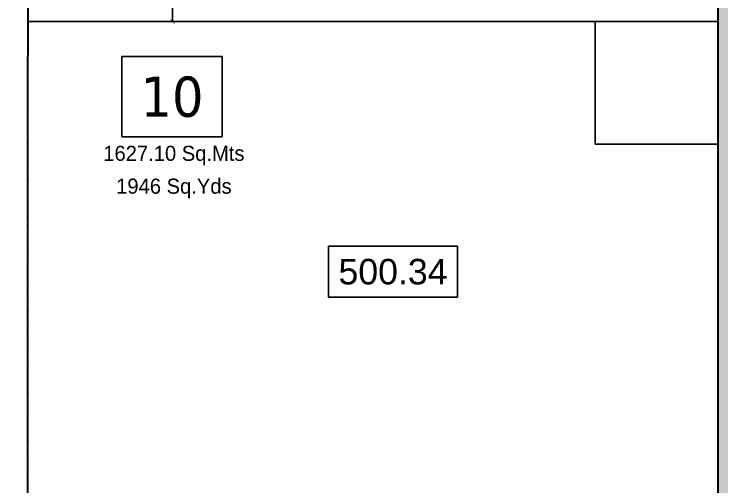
# Model space of a CAD drawing. Header units: millimetres. Extents: x -176651 to 424033, y -469666 to 486614.
# Drawn here: x 172493 to 207684, y 176793 to 200284 of the extents above; entities that cross this region are included whole.
import ezdxf

# ---------------------------------------------------------------- set-up
doc = ezdxf.new("R2010")
doc.units = ezdxf.units.MM
doc.header["$PDMODE"] = 35
doc.header["$PDSIZE"] = 0.1
doc.linetypes.add('HIDDEN', pattern=[9.525, 6.35, -3.175])
doc.linetypes.add('Site boundary$0$DASHDOT', pattern=[25.4, 12.7, -6.35, 0, -6.35])
doc.layers.get('Defpoints').update_dxf_attribs({"color": 252})
for name, color, linetype in [('ad-Dimension', 4, 'Continuous'), ('ad-Parking', 2, 'Continuous'), ('ad-Plinth', 8, 'Continuous'), ('ad-Plot Areas-Sq.Mts', 7, 'Continuous'), ('ad-Plot Areas-Sq.Yds', 7, 'Continuous'), ('ad-Plot Numbers', 7, 'Continuous'), ('ad-Road', 8, 'Continuous'), ('ad-Road Hatch', 8, 'Continuous'), ('ad-Verandah', 33, 'Continuous'), ('Site Levels$0$ad-Lvl-Lawn', 3, 'Continuous')]:
    doc.layers.add(name, color=color, linetype=linetype)
doc.layers.add('ad-Plot Boundary', color=6, linetype='Continuous', true_color=0xff00ff)
doc.layers.add('Site boundary$0$ad-Site Boundary', color=1, linetype='Site boundary$0$DASHDOT', lineweight=35, true_color=0xff0000)
doc.styles.add('$0$grid_text', font='verdana.ttf', dxfattribs={"width": 0.9})
doc.styles.add('MtX_Century_Gothic', font='GOTHIC.TTF')
doc.styles.add('Site Levels$0$Sections_The woods Site plan_Entrances$0$Standard', font='arial.ttf')
doc.styles.get("Standard").update_dxf_attribs({"font": 'arial.ttf'})
doc.dimstyles.new('Copy of A-100-DIM-INT (MM-FT)', dxfattribs={"dimscale": 500, "dimtxt": 2.4, "dimasz": 1, "dimexe": 0, "dimexo": 0, "dimgap": 1, "dimtad": 0, "dimdec": 0, "dimlfac": 0.03937, "dimdsep": 46, "dimlunit": 3, "dimtxsty": 'Standard', "dimblk": 'ARCHTICK', "dimcen": 0.025, "dimclrd": 256, "dimclre": 256, "dimclrt": 256, "dimazin": 2, "dimtfac": 1, "dimtdec": 0, "dimtix": 1, "dimtmove": 2, "dimatfit": 3, "dimldrblk": 'ARCHTICK', "dimfxl": 1, "dimtolj": 1, "dimtzin": 0, "dimarcsym": 0})

# ---------------------------------------------------------------- blocks, each defined once
blk = doc.blocks.new('Site boundary')
at = {"layer": 'Site boundary$0$ad-Site Boundary', "ltscale": 1.5}
blk.add_lwpolyline([(173219, 273437), (173109, 119497), (138698, 124061), (22116, 139516)], dxfattribs=at)
blk = doc.blocks.new('A$C4fb60e89')
at = {"layer": 'ad-Road Hatch', "ltscale": 5, "transparency": 33554687}
h = blk.add_hatch(dxfattribs=at)
h.set_pattern_fill('AR-HBONE', color=256, scale=15)
h.set_pattern_definition([(45, (-193247.7, -428758.8), (0, 2155.2615), [4572, -1524]), (135, (-192170.1, -427681.1), (2e-13, 2155.2615), [4572, -1524])])
h.paths.add_polyline_path([(175594, -250241), (169178, -249341), (167473, -249057), (167473, -138694), (101313, -138694), (101313, -199954), (101308, -237995), (101040, -268291), (101008, -280968), (101066, -293684), (101243, -311127), (100910, -319344), (100949, -333937), (100669, -366960), (100727, -390983), (100669, -404586), (100538, -420418), (100467, -428759), (92426, -427265), (92163, -427209), (92163, -321454), (24803, -321454), (24803, -412961), (15653, -411029), (15654, -321452), (-19535, -321452), (-34427, -319477), (-65207, -315395), (-171770, -301268), (-185854, -298333), (-193248, -296832), (-193244, -292908), (-191914, -285219), (-191839, -284679), (-183397, -286393), (-169723, -289243), (-53141, -304698), (-18730, -309262), (15653, -309262), (15653, 703), (24803, 1115), (24803, -129544), (92163, -129544), (92163, 15133), (101313, 17713), (101313, -129544), (167473, -129544), (167473, 35552), (175738, 37855), (175849, 28595), (175836, 25947), (175777, 14040), (175855, 2316), (175660, -18036), (175731, -34039), (175718, -46839), (175673, -63402), (175816, -82072), (175542, -106356), (175490, -124641), (175575, -145019), (175731, -168892), (175797, -181269), (175797, -192667), (175744, -208200), (175829, -223277), (175888, -234871)])
h.paths.add_polyline_path([(24803, -309264), (92163, -309264), (92163, -138694), (24803, -138694)], flags=16)
at = {"layer": 'ad-Road', "ltscale": 5}
blk.add_lwpolyline([(-169723, -289243), (-53141, -304698), (-18730, -309262), (15653, -309262), (15653, 703)], dxfattribs=at)
blk = doc.blocks.new('A$Cbbea0351')
at = {"layer": 'ad-Plot Numbers', "linetype": 'Continuous', "insert": (-187236, -270449), "char_height": 2000, "width": 2981.72, "attachment_point": 5, "style": '$0$grid_text', "bg_fill": 18, "box_fill_scale": 1.5, "bg_fill_color": 257, "bg_fill_transparency": 0}
blk.add_mtext('10', dxfattribs=at)
at = {"layer": 'ad-Plot Areas-Sq.Mts', "linetype": 'Continuous', "insert": (-187141, -273359), "char_height": 750, "width": 9668.74, "attachment_point": 5, "style": 'MtX_Century_Gothic', "bg_fill": 2}
blk.add_mtext('1627.10 Sq.Mts', dxfattribs=at)
at = {"layer": 'ad-Plot Areas-Sq.Yds', "linetype": 'Continuous', "insert": (-187141, -274991), "char_height": 750, "width": 9668.74, "attachment_point": 5, "style": 'MtX_Century_Gothic', "bg_fill": 2}
blk.add_mtext('1946 Sq.Yds', dxfattribs=at)
blk = doc.blocks.new('zw$A88E')
at = {"layer": 'ad-Plot Boundary', "ltscale": 5}
for points in [[(-194411, -266699), (-160084, -266699), (-160084, -236649), (-194389, -236649)], [(-194444, -314067), (-160084, -314067), (-160084, -266699), (-194411, -266699)]]:
    blk.add_lwpolyline(points, close=True, dxfattribs=at)
blk = doc.blocks.new('_ArchTick')
at = {"color": 0, "linetype": 'ByBlock', "const_width": 0.15}
blk.add_lwpolyline([(-0.5, -0.5), (0.5, 0.5)], dxfattribs=at)
blk = doc.blocks.new('*D19')
at = {"layer": 'ad-Dimension', "lineweight": -2, "transparency": 16777216}
for p, q in [((0, 0), (1103, 0)), ((1103, 0), (1103, -1419)), ((1103, -6100), (1103, -4681)), ((0, -6100), (1103, -6100))]:
    blk.add_line(p, q, dxfattribs=at)
at = {"layer": 'Defpoints', "color": 0, "ltscale": 5, "transparency": 16777216}
for p in [(0, 0), (0, -6100), (1103, -6100)]:
    blk.add_point(p, dxfattribs=at)
at = {"layer": 'ad-Dimension', "lineweight": -2, "ltscale": 5, "transparency": 16777216, "xscale": 200, "yscale": 200, "zscale": 200}
for p, rotation in [((1103, 0), 90), ((1103, -6100), 270)]:
    blk.add_blockref('_ArchTick', p, dxfattribs=dict(at, rotation=rotation))
at = {"layer": 'ad-Dimension', "ltscale": 5, "transparency": 16777216, "insert": (1103, -3050), "char_height": 480, "attachment_point": 5, "rotation": 90}
blk.add_mtext("\\A1;20' [6100]", dxfattribs=at)
blk = doc.blocks.new('*D20')
at = {"layer": 'ad-Dimension', "linetype": 'HIDDEN', "lineweight": -2, "transparency": 16777216}
blk.add_line((-6100, -6), (-6100, 1026), dxfattribs=at)
at = {"layer": 'ad-Dimension', "lineweight": -2, "transparency": 16777216}
for p, q in [((-6100, 1026), (-4681, 1026)), ((0, 1026), (-1419, 1026)), ((0, 0), (0, 1026))]:
    blk.add_line(p, q, dxfattribs=at)
at = {"layer": 'Defpoints', "color": 0, "ltscale": 5, "transparency": 16777216}
for p in [(-6100, 1026), (-6100, -6), (0, 0)]:
    blk.add_point(p, dxfattribs=at)
at = {"layer": 'ad-Dimension', "lineweight": -2, "ltscale": 5, "transparency": 16777216, "xscale": 200, "yscale": 200, "zscale": 200, "rotation": 180}
blk.add_blockref('_ArchTick', (-6100, 1026), dxfattribs=at)
at = {"layer": 'ad-Dimension', "lineweight": -2, "ltscale": 5, "transparency": 16777216, "xscale": 200, "yscale": 200, "zscale": 200}
blk.add_blockref('_ArchTick', (0, 1026), dxfattribs=at)
at = {"layer": 'ad-Dimension', "ltscale": 5, "transparency": 16777216, "insert": (-3050, 1026), "char_height": 480, "attachment_point": 5}
blk.add_mtext("\\A1;20' [6100]", dxfattribs=at)
blk = doc.blocks.new('zw$944D')
at = {"layer": 'ad-Parking', "ltscale": 5}
blk.add_lwpolyline([(0, 0), (6100, 0), (6100, 6100), (0, 6100)], close=True, dxfattribs=at)
blk = doc.blocks.new('zw$2786')
at = {"layer": 'ad-Parking', "ltscale": 5}
blk.add_blockref('zw$944D', (21448, -154187), dxfattribs=at)
blk = doc.blocks.new('Site Levels$0$zw$8773')
at = {"layer": 'Site Levels$0$ad-Lvl-Lawn', "insert": (197316, 88060), "char_height": 1270, "width": 5155.91, "attachment_point": 5, "style": 'Site Levels$0$Sections_The woods Site plan_Entrances$0$Standard', "bg_fill": 19, "box_fill_scale": 1.5, "bg_fill_color": 256, "bg_fill_transparency": 0}
blk.add_mtext('500.34', dxfattribs=at)
blk = doc.blocks.new('Site Levels')
at = {"layer": 'Site Levels$0$ad-Lvl-Lawn', "ltscale": 5}
blk.add_blockref('Site Levels$0$zw$8773', (-5983, 99419), dxfattribs=at)
blk = doc.blocks.new('A$C92fa9908')
at = {"layer": 'ad-Plinth', "ltscale": 5}
blk.add_lwpolyline([(0, 13620), (12120, 13620), (12120, 0), (0, 0), (0, 4745), (2830, 4745), (2830, 8645), (0, 8645)], close=True, dxfattribs=at)
at = {"layer": 'ad-Verandah', "lineweight": 9}
for points in [[(12120, 13620), (13650, 13620), (13650, 8645), (12120, 8645)], [(2830, 7895), (1830, 7895), (1830, 5495), (2830, 5495)], [(13650, 4745), (12120, 4745), (12120, 0), (6200, 0), (6200, -2045), (13650, -2045)]]:
    blk.add_lwpolyline(points, close=True, dxfattribs=at)
at = {"layer": 'ad-Dimension'}
dim = blk.add_linear_dim(base=(-6100, 1025.8), p1=(0, 0), p2=(-6100, -6), dimstyle='Copy of A-100-DIM-INT (MM-FT)', override={"dimscale": 200}, dxfattribs=at)
dim.commit()
dim.dimension.update_dxf_attribs({"geometry": '*D20', "text_midpoint": (-3050, 1025.8)})
dim = blk.add_linear_dim(base=(1102.9, -6100), p1=(0, 0), p2=(0, -6100), angle=90, dimstyle='Copy of A-100-DIM-INT (MM-FT)', override={"dimscale": 200}, dxfattribs=at)
dim.commit()
dim.dimension.update_dxf_attribs({"geometry": '*D19', "text_midpoint": (1102.9, -3050)})
blk = doc.blocks.new('zw$C194')
at = {"layer": 'ad-Plinth', "ltscale": 5}
blk.add_blockref('A$C92fa9908', (-12568, -222744), dxfattribs=at)

msp = doc.modelspace()

# ---------------------------------------------------------------- block references
at = {"layer": 'ad-Road', "ltscale": 5}
msp.add_blockref('A$C4fb60e89', (191839, 428759), dxfattribs=at)

# ---------------------------------------------------------------- next in the draw order: block references
at = {"ltscale": 5}
msp.add_blockref('A$Cbbea0351', (367577, 466614), dxfattribs=at)

# ---------------------------------------------------------------- next in the draw order: block references
msp.add_blockref('Site boundary', (0, 0))
msp.add_blockref('zw$C194', (191839, 428759), dxfattribs=at)
at = {"layer": 'ad-Parking', "ltscale": 5}
msp.add_blockref('zw$2786', (179944, 348002), dxfattribs=at)
at = {"layer": 'ad-Plot Boundary', "ltscale": 5}
msp.add_blockref('zw$A88E', (367577, 466614), dxfattribs=at)

# ---------------------------------------------------------------- next in the draw order: block references
at = {"ltscale": 5}
msp.add_blockref('Site Levels', (0, 0), dxfattribs=at)

doc.saveas('drawing.dxf')
